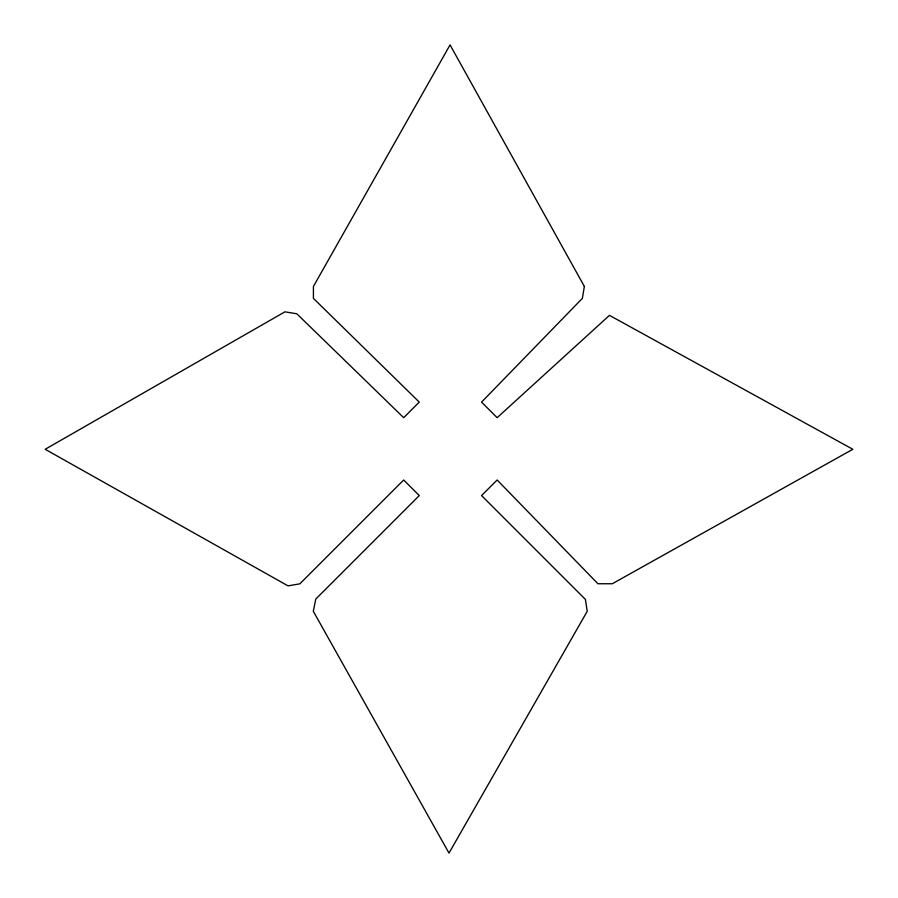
<?xml version="1.0" encoding="UTF-8"?>
<svg xmlns="http://www.w3.org/2000/svg" width="898" height="898" viewBox="0 0 898 898"><rect width="100%" height="100%" fill="white"/><g stroke="black" fill="none" stroke-linecap="round" stroke-linejoin="round"><path stroke-width="1.35" d="M584.362 286.44L582.364 298.361L481.564 402.113L497.144 417.693L609.461 315.355L852.819 449.281L612.29 583.745L597.933 583.745L497.144 479.992L481.564 495.561L585.395 599.393L587.247 611.269L449 853.1L313.301 611.269L315.804 599.022L419.265 495.561L403.696 479.992L299.853 583.823L288.034 585.866L45.181 449.281L284.924 311.831L296.811 313.784L403.696 417.693L419.265 402.113L313.413 298.361L313.413 286.462L450.055 44.9L584.362 286.44"/></g></svg>
